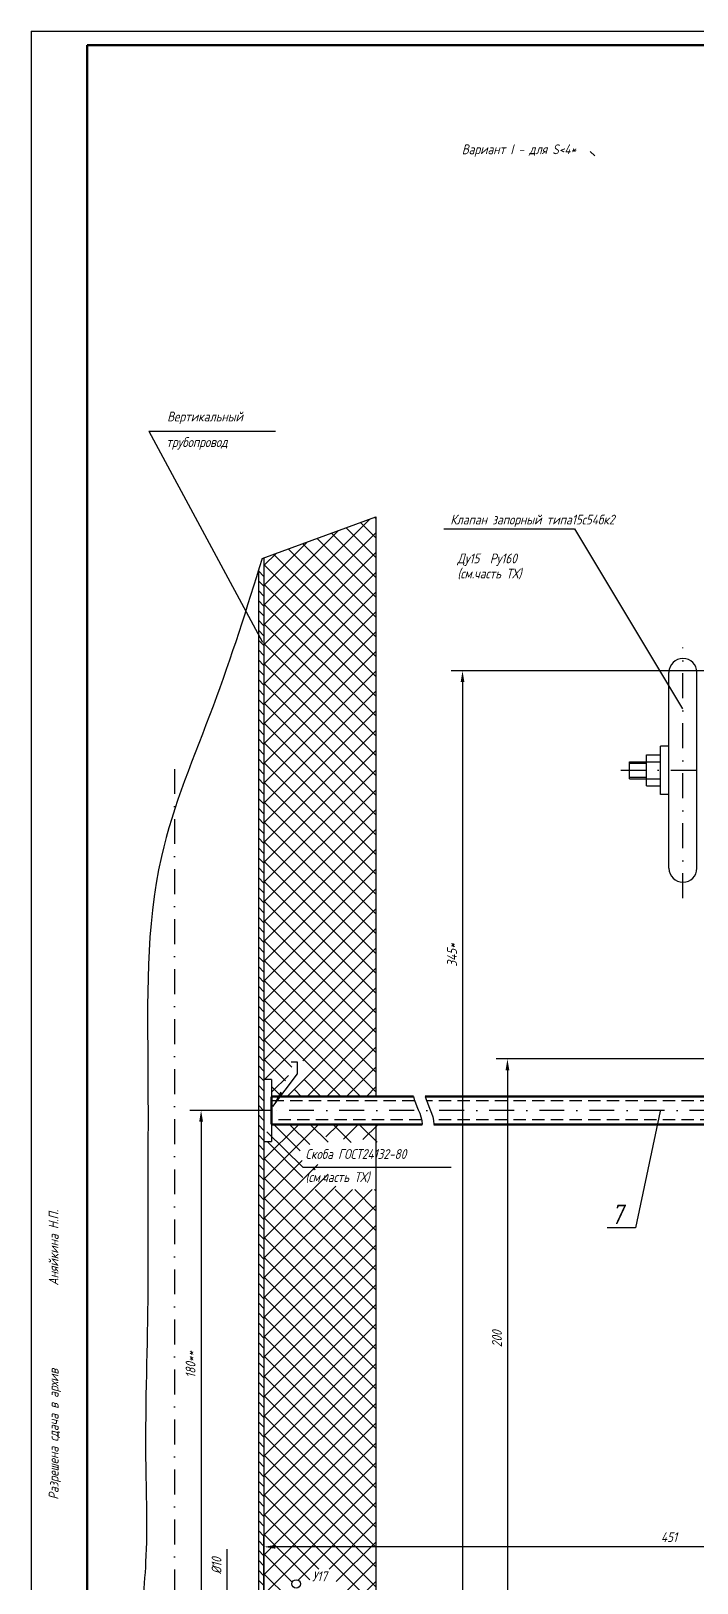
# Model space of a CAD drawing. Header units: inches. Extents: x 0 to 2147, y 0 to 841.
# Drawn here: x 0 to 238, y 286 to 841 of the extents above; entities that cross this region are included whole.
import ezdxf

# ---------------------------------------------------------------- set-up
doc = ezdxf.new("R2010")
doc.units = ezdxf.units.IN
doc.header["$LTSCALE"] = 0.7
doc.header["$MEASUREMENT"] = 0
doc.linetypes.add('DASHDOT', pattern=[25.4, 12.7, -6.35, 0, -6.35])
doc.linetypes.add('HIDDEN', pattern=[9.525, 6.35, -3.175])
doc.styles.get("Standard").update_dxf_attribs({"font": 'romand.shx', "width": 0.8, "oblique": 15, "height": 3.5})
doc.dimstyles.get("Standard").update_dxf_attribs({"dimtxt": 3.5, "dimasz": 4, "dimexe": 4, "dimexo": 0, "dimgap": 2, "dimtad": 1, "dimdec": 0, "dimdsep": 46, "dimtxsty": 'Standard', "dimcen": 0.09, "dimadec": 0, "dimazin": 0, "dimtfac": 1, "dimtdec": 0, "dimtmove": 0, "dimatfit": 3, "dimfxl": 0, "dimtolj": 1, "dimtzin": 0, "dimlwd": 25, "dimlwe": 25, "dimarcsym": 0})

# ---------------------------------------------------------------- blocks, each defined once
blk = doc.blocks.new('*D363')
at = {"color": 0, "lineweight": 25}
for p, q in [((70.02, 282.69), (70.02, 298.51)), ((81.21, 278.69), (66.02, 278.69)), ((70.02, 268.69), (70.02, 278.69)), ((81.21, 268.69), (66.02, 268.69)), ((70.02, 264.69), (70.02, 260.69))]:
    blk.add_line(p, q, dxfattribs=at)
for points in [[(69.36, 282.69), (70.69, 282.69), (70.02, 278.69)], [(69.36, 264.69), (70.69, 264.69), (70.02, 268.69)]]:
    blk.add_solid(points, dxfattribs=at)
at = {"layer": 'DEFPOINTS', "color": 0, "lineweight": 25}
for p in [(70.02, 278.69), (81.21, 278.69), (81.21, 268.69)]:
    blk.add_point(p, dxfattribs=at)
at = {"color": 0, "lineweight": 25, "insert": (66.27, 292.6), "char_height": 3.5, "attachment_point": 5, "rotation": 90}
blk.add_mtext('\\A1;%%C10', dxfattribs=at)
blk = doc.blocks.new('*D364')
at = {"color": 0, "lineweight": 25}
for p, q in [((297.74, 473.69), (166.18, 473.69)), ((170.18, 469.69), (170.18, 277.69)), ((138.54, 273.69), (174.18, 273.69))]:
    blk.add_line(p, q, dxfattribs=at)
for points in [[(169.51, 469.69), (170.84, 469.69), (170.18, 473.69)], [(169.51, 277.69), (170.84, 277.69), (170.18, 273.69)]]:
    blk.add_solid(points, dxfattribs=at)
at = {"layer": 'DEFPOINTS', "color": 0, "lineweight": 25}
for p in [(297.74, 473.69), (138.54, 273.69), (170.18, 273.69)]:
    blk.add_point(p, dxfattribs=at)
at = {"color": 0, "lineweight": 25, "insert": (166.43, 373.69), "char_height": 3.5, "attachment_point": 5, "rotation": 90}
blk.add_mtext('\\A1;200', dxfattribs=at)
blk = doc.blocks.new('*D365')
at = {"color": 0, "lineweight": 25}
for p, q in [((304.74, 383.69), (304.74, 226.44)), ((83.21, 266.69), (83.21, 226.44)), ((300.74, 230.44), (87.21, 230.44))]:
    blk.add_line(p, q, dxfattribs=at)
for points in [[(87.21, 231.1), (87.21, 229.77), (83.21, 230.44)], [(300.74, 231.1), (300.74, 229.77), (304.74, 230.44)]]:
    blk.add_solid(points, dxfattribs=at)
at = {"layer": 'DEFPOINTS', "color": 0, "lineweight": 25}
for p in [(304.74, 383.69), (83.21, 266.69), (83.21, 230.44)]:
    blk.add_point(p, dxfattribs=at)
at = {"color": 0, "lineweight": 25, "insert": (193.97, 234.19), "char_height": 3.5, "attachment_point": 5}
blk.add_mtext('\\A1;330', dxfattribs=at)
blk = doc.blocks.new('*D453')
at = {"color": 0, "lineweight": 25}
for p, q in [((85.89, 455.33), (56.74, 455.33)), ((60.74, 451.33), (60.74, 277.69)), ((83.21, 273.69), (56.74, 273.69))]:
    blk.add_line(p, q, dxfattribs=at)
for points in [[(60.08, 451.33), (61.41, 451.33), (60.74, 455.33)], [(60.08, 277.69), (61.41, 277.69), (60.74, 273.69)]]:
    blk.add_solid(points, dxfattribs=at)
at = {"layer": 'DEFPOINTS', "color": 0, "lineweight": 25}
for p in [(85.89, 455.33), (60.74, 273.69), (83.21, 273.69)]:
    blk.add_point(p, dxfattribs=at)
at = {"color": 0, "lineweight": 25, "insert": (56.99, 364.51), "char_height": 3.5, "attachment_point": 5, "rotation": 90}
blk.add_mtext('\\A1;180**', dxfattribs=at)

msp = doc.modelspace()

# ---------------------------------------------------------------- linework, layer by layer
for p, q in [((0, 841), (0, 0)), ((0, 841), (594, 841)), ((147.5, 663.18), (194.14, 663.18)), ((227.87, 541.85), (227.87, 611.82)), ((237.87, 541.85), (237.87, 611.82)), ((219.87, 571.34), (219.87, 582.34)), ((219.87, 582.34), (224.87, 582.34)), ((224.87, 568.17), (224.87, 585.51)), ((227.87, 585.51), (224.87, 585.51)), ((213.73, 573.84), (213.73, 579.84)), ((213.73, 579.84), (224.87, 579.84)), ((213.73, 579.34), (219.87, 579.34)), ((213.73, 574.34), (219.87, 574.34)), ((213.73, 573.84), (224.87, 573.84)), ((219.87, 571.34), (224.87, 571.34)), ((227.87, 568.17), (224.87, 568.17)), ((85.93, 466.33), (85.93, 444.22)), ((86.33, 456.75), (95.14, 468.43))]:
    msp.add_line(p, q)
at = {"lineweight": 50}
for p, q in [((20, 836), (20, 5)), ((20, 836), (589, 836)), ((136.56, 460.33), (85.93, 460.33)), ((296.79, 460.33), (140.77, 460.33)), ((85.89, 460.2), (85.89, 450.42)), ((139.71, 450.33), (85.93, 450.33)), ((296.79, 450.33), (143.87, 450.33))]:
    msp.add_line(p, q, dxfattribs=at)
at = {"lineweight": 25}
for p, q in [((199.76, 797.93), (201.35, 796.44)), ((42.1, 698.01), (87.35, 698.01)), ((42.1, 698.01), (82.65, 622.66)), ((82.51, 652.55), (123.21, 667.39)), ((83.21, 628.79), (121.01, 666.59)), ((123.21, 666.97), (122.9, 667.28)), ((83.21, 635.86), (109.88, 662.53)), ((83.21, 621.72), (123.21, 661.72)), ((123.21, 645.76), (107.35, 661.61)), ((123.21, 652.83), (112.54, 663.5)), ((123.21, 659.9), (117.72, 665.39)), ((194.14, 663.18), (232.76, 598.85)), ((83.21, 642.93), (98.75, 658.47)), ((83.21, 614.65), (123.21, 654.65)), ((83.21, 650), (87.62, 654.42)), ((123.21, 624.54), (91.81, 655.94)), ((123.21, 631.61), (96.99, 657.83)), ((123.21, 638.68), (102.17, 659.72)), ((123.21, 610.4), (83.21, 650.4)), ((123.21, 617.47), (86.63, 654.05)), ((83.21, 646.14), (81.21, 648.14)), ((83.21, 642.6), (81.21, 644.6)), ((83.21, 607.58), (123.21, 647.58)), ((123.21, 603.33), (83.21, 643.33)), ((83.21, 639.07), (81.21, 641.07)), ((83.21, 600.51), (123.21, 640.51)), ((83.21, 635.53), (81.21, 637.53)), ((83.21, 632), (81.21, 634)), ((123.21, 596.26), (83.21, 636.26)), ((83.21, 593.43), (123.21, 633.43)), ((83.21, 628.46), (81.21, 630.46)), ((83.21, 624.92), (81.21, 626.92)), ((123.21, 589.19), (83.21, 629.19)), ((83.21, 621.39), (81.21, 623.39)), ((83.21, 586.36), (123.21, 626.36)), ((123.21, 582.12), (83.21, 622.12)), ((83.21, 617.85), (81.21, 619.85)), ((83.21, 614.32), (81.21, 616.32)), ((83.21, 579.29), (123.21, 619.29)), ((83.21, 610.78), (81.21, 612.78)), ((123.21, 575.04), (83.21, 615.04)), ((83.21, 572.22), (123.21, 612.22)), ((288.74, 612.34), (150.13, 612.34)), ((83.21, 607.25), (81.21, 609.25)), ((83.21, 603.71), (81.21, 605.71)), ((123.21, 567.97), (83.21, 607.97)), ((83.21, 565.15), (123.21, 605.15)), ((154.13, 608.34), (154.13, 277.69)), ((83.21, 600.18), (81.21, 602.18)), ((123.21, 560.9), (83.21, 600.9)), ((83.21, 596.64), (81.21, 598.64)), ((83.21, 593.1), (81.21, 595.1)), ((83.21, 558.08), (123.21, 598.08)), ((123.21, 553.83), (83.21, 593.83)), ((83.21, 589.57), (81.21, 591.57)), ((83.21, 586.03), (81.21, 588.03)), ((83.21, 551.01), (123.21, 591.01)), ((83.21, 582.5), (81.21, 584.5)), ((123.21, 546.76), (83.21, 586.76)), ((83.21, 543.94), (123.21, 583.94)), ((83.21, 578.96), (81.21, 580.96)), ((83.21, 575.43), (81.21, 577.43)), ((123.21, 539.69), (83.21, 579.69)), ((83.21, 536.87), (123.21, 576.87)), ((83.21, 571.89), (81.21, 573.89)), ((123.21, 532.62), (83.21, 572.62)), ((83.21, 568.36), (81.21, 570.36)), ((83.21, 564.82), (81.21, 566.82)), ((83.21, 529.79), (123.21, 569.79)), ((83.21, 561.28), (81.21, 563.28)), ((123.21, 525.55), (83.21, 565.55)), ((83.21, 522.72), (123.21, 562.72)), ((83.21, 557.75), (81.21, 559.75)), ((83.21, 554.21), (81.21, 556.21)), ((123.21, 518.48), (83.21, 558.48)), ((83.21, 515.65), (123.21, 555.65)), ((83.21, 550.68), (81.21, 552.68)), ((83.21, 547.14), (81.21, 549.14)), ((123.21, 511.4), (83.21, 551.4)), ((83.21, 543.61), (81.21, 545.61)), ((83.21, 508.58), (123.21, 548.58)), ((123.21, 504.33), (83.21, 544.33)), ((83.21, 540.07), (81.21, 542.07)), ((83.21, 536.54), (81.21, 538.54)), ((83.21, 501.51), (123.21, 541.51)), ((83.21, 533), (81.21, 535)), ((123.21, 497.26), (83.21, 537.26)), ((83.21, 494.44), (123.21, 534.44)), ((83.21, 529.47), (81.21, 531.47)), ((83.21, 525.93), (81.21, 527.93)), ((123.21, 490.19), (83.21, 530.19)), ((83.21, 487.37), (123.21, 527.37)), ((83.21, 522.39), (81.21, 524.39)), ((123.21, 483.12), (83.21, 523.12)), ((83.21, 518.86), (81.21, 520.86)), ((83.21, 515.32), (81.21, 517.32)), ((83.21, 480.3), (123.21, 520.3)), ((123.21, 476.05), (83.21, 516.05)), ((83.21, 511.79), (81.21, 513.79)), ((83.21, 508.25), (81.21, 510.25)), ((83.21, 473.23), (123.21, 513.23)), ((83.21, 504.72), (81.21, 506.72)), ((123.21, 468.98), (83.21, 508.98)), ((83.38, 466.33), (123.21, 506.16)), ((83.21, 501.18), (81.21, 503.18)), ((83.21, 497.65), (81.21, 499.65)), ((123.21, 461.91), (83.21, 501.91)), ((83.21, 494.11), (81.21, 496.11)), ((117.72, 460.33), (83.21, 494.84)), ((97.1, 472.98), (123.21, 499.08)), ((83.21, 490.57), (81.21, 492.57)), ((83.21, 487.04), (81.21, 489.04)), ((91.53, 460.33), (123.21, 492.01)), ((83.21, 483.5), (81.21, 485.5)), ((110.65, 460.33), (83.21, 487.77)), ((98.6, 460.33), (123.21, 484.94)), ((83.21, 479.97), (81.21, 481.97)), ((83.21, 476.43), (81.21, 478.43)), ((93.18, 470.72), (83.21, 480.69)), ((105.67, 460.33), (123.21, 477.87)), ((83.21, 472.9), (81.21, 474.9)), ((83.21, 469.36), (81.21, 471.36)), ((90.95, 465.88), (83.21, 473.62)), ((95.14, 472.54), (92.87, 472.54)), ((95.14, 468.43), (95.14, 472.54)), ((83.21, 465.83), (81.21, 467.83)), ((83.43, 466.33), (83.21, 466.55)), ((85.93, 466.33), (83.21, 466.33)), ((85.93, 461.81), (91.95, 467.83)), ((103.57, 460.33), (97.56, 466.34)), ((112.74, 460.33), (123.21, 470.8)), ((83.21, 462.29), (81.21, 464.29)), ((83.21, 458.75), (81.21, 460.75)), ((89.43, 460.33), (85.93, 463.83)), ((96.5, 460.33), (94.18, 462.66)), ((119.81, 460.33), (123.21, 463.73)), ((83.21, 455.22), (81.21, 457.22)), ((224.74, 455.04), (215.91, 413.38)), ((83.21, 451.68), (81.21, 453.68)), ((83.21, 448.15), (81.21, 450.15)), ((83.21, 437.87), (95.67, 450.33)), ((83.21, 430.8), (102.74, 450.33)), ((96.08, 440.91), (86.67, 450.33)), ((99.54, 443.14), (92.35, 450.33)), ((106.15, 443.91), (99.73, 450.33)), ((105.34, 445.86), (109.81, 450.33)), ((114.37, 443.83), (107.88, 450.33)), ((111.57, 445.02), (116.88, 450.33)), ((123.58, 444), (117.25, 450.33)), ((118.56, 444.94), (123.95, 450.33)), ((83.21, 444.61), (81.21, 446.61)), ((83.21, 444.22), (85.93, 444.22)), ((84.19, 447.68), (97.09, 435.03)), ((97.14, 431.4), (84.33, 444.22)), ((83.21, 441.08), (81.21, 443.08)), ((83.21, 437.54), (81.21, 439.54)), ((123.21, 398.27), (83.21, 438.27)), ((83.21, 434.01), (81.21, 436.01)), ((83.21, 423.73), (96.89, 437.41)), ((83.21, 416.66), (102.5, 435.95)), ((97.09, 435.03), (150.09, 435.03)), ((101.51, 434.11), (100.59, 435.03)), ((100.66, 434.11), (101.58, 435.03)), ((83.21, 430.47), (81.21, 432.47)), ((83.21, 426.93), (81.21, 428.93)), ((83.21, 409.59), (106.12, 432.49)), ((123.21, 391.2), (83.21, 431.2)), ((83.21, 402.52), (108.88, 428.19)), ((83.21, 395.44), (114.79, 427.03)), ((83.21, 388.37), (121.86, 427.03)), ((123.21, 405.34), (101.52, 427.03)), ((123.21, 412.41), (108.59, 427.03)), ((123.21, 419.48), (115.66, 427.03)), ((123.21, 426.55), (122.74, 427.03)), ((83.21, 423.4), (81.21, 425.4)), ((83.21, 419.86), (81.21, 421.86)), ((123.21, 384.13), (83.21, 424.13)), ((83.21, 416.33), (81.21, 418.33)), ((83.21, 381.3), (123.21, 421.3)), ((123.21, 377.05), (83.21, 417.05)), ((83.21, 412.79), (81.21, 414.79)), ((83.21, 409.26), (81.21, 411.26)), ((83.21, 374.23), (123.21, 414.23)), ((215.91, 413.38), (205.74, 413.38)), ((83.21, 405.72), (81.21, 407.72)), ((123.21, 369.98), (83.21, 409.98)), ((83.21, 367.16), (123.21, 407.16)), ((83.21, 402.19), (81.21, 404.19)), ((83.21, 398.65), (81.21, 400.65)), ((123.21, 362.91), (83.21, 402.91)), ((83.21, 360.09), (123.21, 400.09)), ((83.21, 395.11), (81.21, 397.11)), ((123.21, 355.84), (83.21, 395.84)), ((83.21, 391.58), (81.21, 393.58)), ((83.21, 388.04), (81.21, 390.04)), ((83.21, 353.02), (123.21, 393.02)), ((123.21, 348.77), (83.21, 388.77)), ((83.21, 384.51), (81.21, 386.51)), ((83.21, 380.97), (81.21, 382.97)), ((83.21, 345.95), (123.21, 385.95)), ((83.21, 377.44), (81.21, 379.44)), ((123.21, 341.7), (83.21, 381.7)), ((83.21, 338.88), (123.21, 378.88)), ((83.21, 373.9), (81.21, 375.9)), ((83.21, 370.37), (81.21, 372.37)), ((123.21, 334.63), (83.21, 374.63)), ((83.21, 331.8), (123.21, 371.8)), ((83.21, 366.83), (81.21, 368.83)), ((123.21, 327.56), (83.21, 367.56)), ((83.21, 363.29), (81.21, 365.29)), ((83.21, 359.76), (81.21, 361.76)), ((83.21, 324.73), (123.21, 364.73)), ((123.21, 320.49), (83.21, 360.49)), ((83.21, 356.22), (81.21, 358.22)), ((83.21, 317.66), (123.21, 357.66)), ((83.21, 352.69), (81.21, 354.69)), ((83.21, 349.15), (81.21, 351.15)), ((123.21, 313.42), (83.21, 353.42)), ((83.21, 310.59), (123.21, 350.59)), ((83.21, 345.62), (81.21, 347.62)), ((83.21, 342.08), (81.21, 344.08)), ((123.21, 306.34), (83.21, 346.34)), ((83.21, 338.55), (81.21, 340.55)), ((83.21, 303.52), (123.21, 343.52)), ((123.21, 299.27), (83.21, 339.27)), ((83.21, 335.01), (81.21, 337.01)), ((83.21, 331.48), (81.21, 333.48)), ((83.21, 296.45), (123.21, 336.45)), ((83.21, 327.94), (81.21, 329.94)), ((123.21, 292.2), (83.21, 332.2)), ((83.21, 289.38), (123.21, 329.38)), ((83.21, 324.4), (81.21, 326.4)), ((83.21, 320.87), (81.21, 322.87)), ((123.21, 285.13), (83.21, 325.13)), ((83.21, 282.31), (123.21, 322.31)), ((83.21, 317.33), (81.21, 319.33)), ((120.58, 280.69), (83.21, 318.06)), ((83.21, 313.8), (81.21, 315.8)), ((83.21, 310.26), (81.21, 312.26)), ((102.76, 291.44), (83.21, 310.99)), ((95.41, 287.44), (123.21, 315.24)), ((83.21, 306.73), (81.21, 308.73)), ((83.21, 303.19), (81.21, 305.19)), ((106.48, 291.44), (123.21, 308.17)), ((83.21, 299.66), (81.21, 301.66)), ((99.55, 287.57), (83.21, 303.92)), ((83.21, 280.69), (83.21, 303.37)), ((109.04, 286.93), (123.21, 301.09)), ((83.21, 296.12), (81.21, 298.12)), ((83.21, 292.58), (81.21, 294.58)), ((93.33, 286.73), (83.21, 296.85)), ((421.74, 299.37), (87.21, 299.37)), ((109.87, 280.69), (123.21, 294.02)), ((83.21, 289.05), (81.21, 291.05)), ((92.3, 280.69), (83.21, 289.78)), ((83.21, 285.51), (81.21, 287.51)), ((116.95, 280.69), (123.21, 286.95))]:
    msp.add_line(p, q, dxfattribs=at)
at = {"linetype": 'Continuous'}
for p, q in [((123.21, 667.39), (123.21, 460.33)), ((83.21, 652.81), (83.21, 280.69)), ((81.21, 648.3), (81.21, 216.05)), ((123.21, 450.33), (123.21, 280.69))]:
    msp.add_line(p, q, dxfattribs=at)
at = {"linetype": 'DASHDOT'}
for p, q in [((232.87, 531.14), (232.87, 620.76)), ((51.21, 577.29), (51.21, 221.55)), ((210.66, 576.84), (325.97, 576.84))]:
    msp.add_line(p, q, dxfattribs=at)
at = {"linetype": 'DASHDOT', "lineweight": 25}
msp.add_line((297.74, 455.33), (83.21, 455.33), dxfattribs=at)
at = {"linetype": 'HIDDEN', "lineweight": 25}
for p, q in [((137.03, 458.73), (85.93, 458.73)), ((296.79, 458.73), (141.28, 458.73)), ((139.52, 451.93), (85.93, 451.93)), ((296.79, 451.93), (143.72, 451.93))]:
    msp.add_line(p, q, dxfattribs=at)
msp.add_lwpolyline([(86.33, 456.75, 0, 1, 0), (89.48, 461.74, 1, 1, 0)], format="xyseb")
msp.add_circle((94.7, 286.12), 1.5)
for centre, start, end in [((232.87, 611.82), 0, 180), ((232.87, 541.85), 180, 0)]:
    msp.add_arc(centre, 5, start, end)
at = {"lineweight": 25}
msp.add_open_spline([(82.51, 652.55), (77.12, 634.87), (65.82, 599.17), (40.28, 540.22), (42.05, 477.38), (41.64, 425.92), (41.95, 380.13), (40.22, 338.73), (42.01, 296.06), (37.57, 262.19), (47.49, 234.37), (68.15, 222.35), (75.9, 218.57), (83.04, 215.18), (83.21, 215.1)], degree=3, knots=[14.510551, 14.510551, 14.510551, 14.510551, 70.057864, 126.91747, 204.921539, 254.684611, 281.974035, 342.176642, 379.097629, 409.608145, 444.817237, 459.291905, 477.246496, 477.68738, 477.68738, 477.68738, 477.68738], dxfattribs=at)
for points in [[(136.56, 460.33), (137.22, 457.25), (139.6, 453.95), (139.71, 450.33)], [(140.77, 460.33), (141.53, 457.25), (143.87, 453.95), (143.87, 450.33)]]:
    msp.add_open_spline(points, degree=3, dxfattribs=at)
for points in [[(153.46, 608.34), (154.8, 608.34), (154.13, 612.34)], [(87.21, 300.04), (87.21, 298.7), (83.21, 299.37)]]:
    msp.add_solid(points, dxfattribs=at)
at = {"layer": 'DEFPOINTS', "color": 0, "linetype": 'ByBlock'}
for p in [(232.87, 616.82), (213.73, 576.84), (232.87, 536.85), (30.74, 476.1)]:
    msp.add_point(p, dxfattribs=at)

# ---------------------------------------------------------------- texts
at = {"lineweight": 25, "char_height": 3.5, "attachment_point": 1}
for s, insert, width in [('Вариант I - для S<4*', (153.88, 800.49), 62.4197), ('Вертикальный  ', (48.62, 704.98), 77.5752), ('трубопровод', (48.28, 695.86), 77.5752), ('Клапан запорный типа15с54бк2', (149.76, 668.18), 70.9958), ('Ду15  Ру160', (152.29, 654.3), 41.1648), ('(см.часть ТХ)', (152.29, 648.89), 43.7185), ('Скоба ГОСТ24132-80', (98.02, 441.48), 61.6869), ('(см.часть ТХ)', (98.02, 433.23), 69.9357), ('У17', (100.43, 290.57), 15.4142)]:
    msp.add_mtext(s, dxfattribs=dict(at, insert=insert, width=width))
at = {"lineweight": 25, "insert": (150.38, 510.84), "char_height": 3.5, "attachment_point": 5, "rotation": 90}
msp.add_mtext('345*', dxfattribs=at)
at = {"lineweight": 35, "insert": (207.19, 421.66), "char_height": 7, "width": 25.8231, "attachment_point": 1}
msp.add_mtext('7', dxfattribs=at)
at = {"lineweight": 25, "insert": (6.31, 316.2), "char_height": 3.5, "width": 273.9552, "attachment_point": 1, "rotation": 90}
msp.add_mtext('Разрешена сдача в архив                Аняйкина Н.П.', dxfattribs=at)
at = {"lineweight": 25, "insert": (227.88, 302.83), "char_height": 3.5, "attachment_point": 5}
msp.add_mtext('\\A1;451', dxfattribs=at)

# ---------------------------------------------------------------- dimensions: what is measured, and where the dimension line sits
at = {"lineweight": 25}
dim = msp.add_linear_dim(base=(170.18, 273.69), p1=(297.74, 473.69), p2=(138.54, 273.69), angle=90, dimstyle='Standard', dxfattribs=at)
dim.commit()
dim.dimension.update_dxf_attribs({"geometry": '*D364', "text_midpoint": (166.43, 373.69)})
for base, p1, p2, text, picture, middle in [((60.74, 273.69), (85.89, 455.33), (83.21, 273.69), '180**', '*D453', (56.99, 364.51)), ((70.02, 278.69), (81.21, 268.69), (81.21, 278.69), '%%C10', '*D363', (66.27, 292.6))]:
    dim = msp.add_linear_dim(base=base, p1=p1, p2=p2, angle=90, text=text, dimstyle='Standard', dxfattribs=at)
    dim.commit()
    dim.dimension.update_dxf_attribs({"geometry": picture, "text_midpoint": middle})
dim = msp.add_linear_dim(base=(83.21, 230.44), p1=(304.74, 383.69), p2=(83.21, 266.69), text='330', dimstyle='Standard', dxfattribs=at)
dim.commit()
dim.dimension.update_dxf_attribs({"geometry": '*D365', "text_midpoint": (193.97, 234.19)})

doc.saveas('drawing.dxf')
